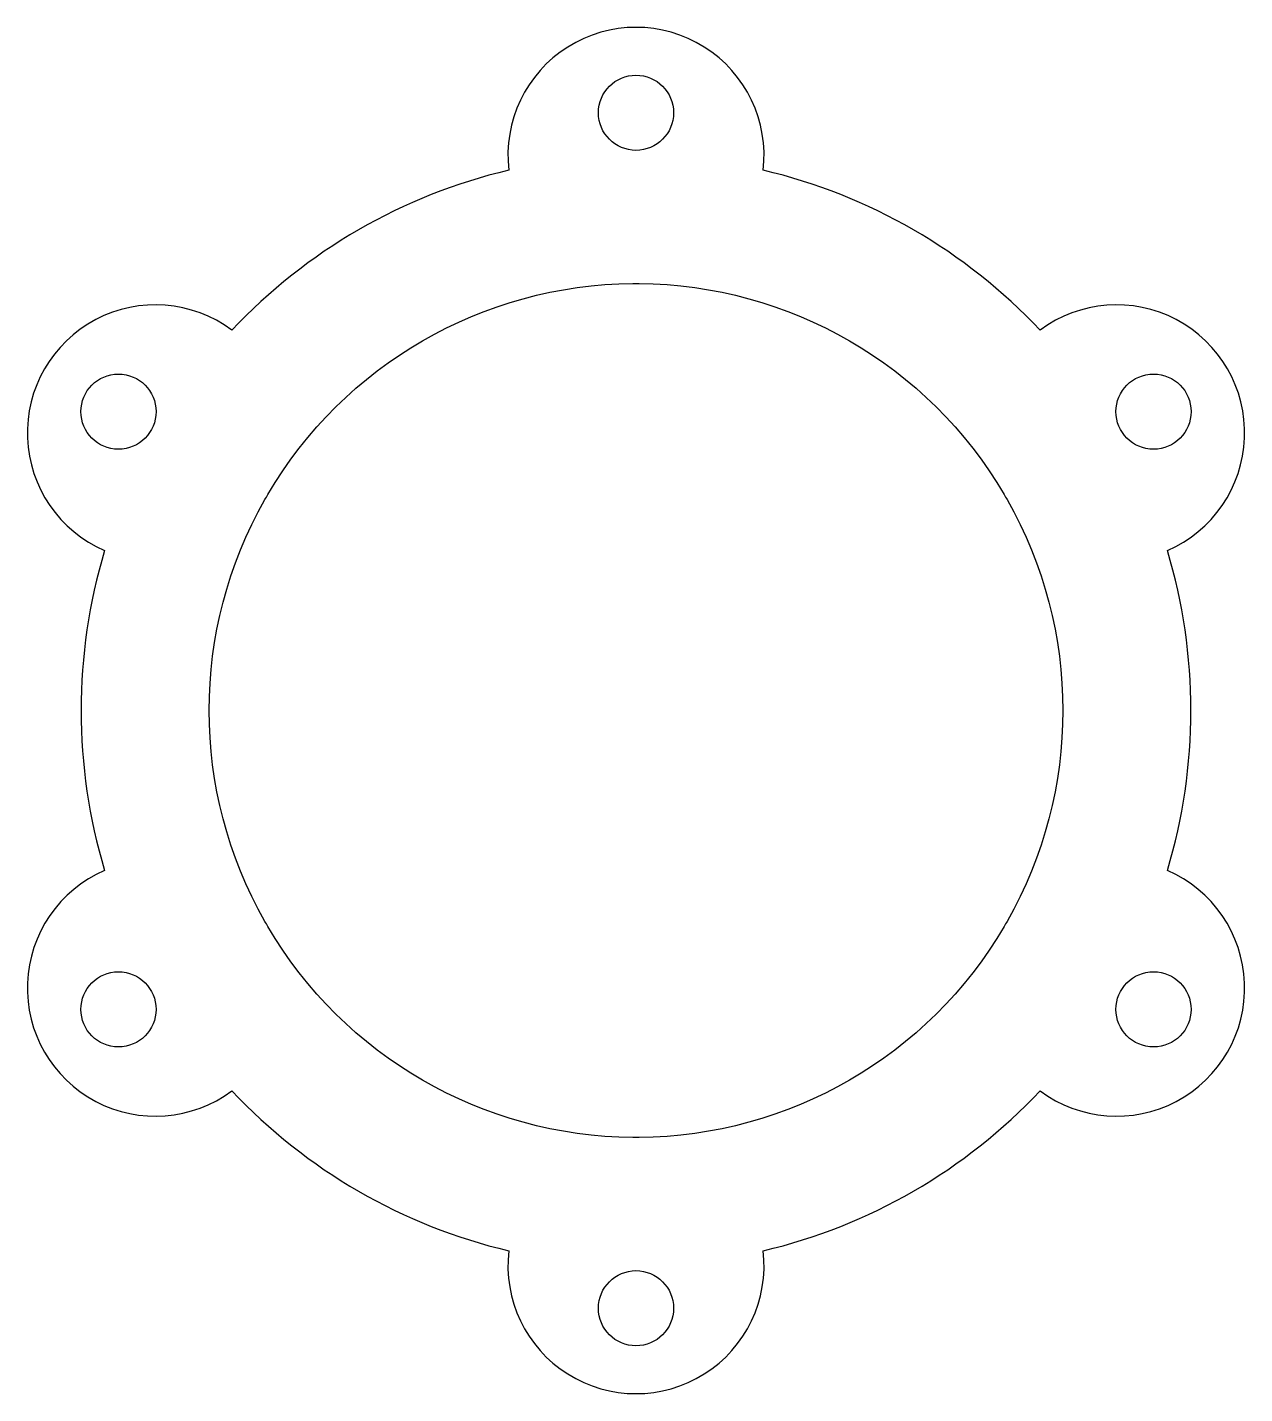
# Model space of a CAD drawing. Header units: inches. Extents: x -1.78 to 1.78, y -2 to 2.
import ezdxf

# ---------------------------------------------------------------- set-up
doc = ezdxf.new("R2010")
doc.units = ezdxf.units.IN
doc.header["$MEASUREMENT"] = 0

msp = doc.modelspace()

# ---------------------------------------------------------------- linework, layer by layer
msp.add_lwpolyline([(-1.0869, -0.6173, -0.264167), (-1.0869, 0.6173, 0.01177), (-1.0781, 0.6326, -0.264167), (-0.0088, 1.25, 0.01177), (0.0088, 1.25, -0.264167), (1.0781, 0.6326, 0.01177), (1.0869, 0.6173, -0.264167), (1.0869, -0.6173, 0.01177), (1.0781, -0.6326, -0.264167), (0.0088, -1.25, 0.01177), (-0.0088, -1.25, -0.264167), (-1.0781, -0.6326, 0.01177)], format="xyb", close=True)
for centre in [(0, 1.75), (-1.5155, 0.875), (1.5155, 0.875), (-1.5155, -0.875), (1.5155, -0.875), (0, -1.75)]:
    msp.add_circle(centre, 0.11)
for centre, radius, start, end in [((0, 1.625), 0.3751, 353.3718, 186.6282), ((0, 0), 1.625, 103.2564, 136.7436), ((0, 0), 1.625, 43.2564, 76.7436), ((-1.4073, 0.8125), 0.3751, 53.3718, 246.6282), ((1.4073, 0.8125), 0.3751, 293.3718, 126.6282), ((0, 0), 1.625, 163.2564, 196.7436), ((0, 0), 1.625, 343.2564, 16.7436), ((-1.4073, -0.8125), 0.3751, 113.3718, 306.6282), ((1.4073, -0.8125), 0.3751, 233.3718, 66.6282), ((0, 0), 1.625, 223.2564, 256.7436), ((0, 0), 1.625, 283.2564, 316.7436), ((0, -1.625), 0.3751, 173.3718, 6.6282)]:
    msp.add_arc(centre, radius, start, end)

doc.saveas('drawing.dxf')
